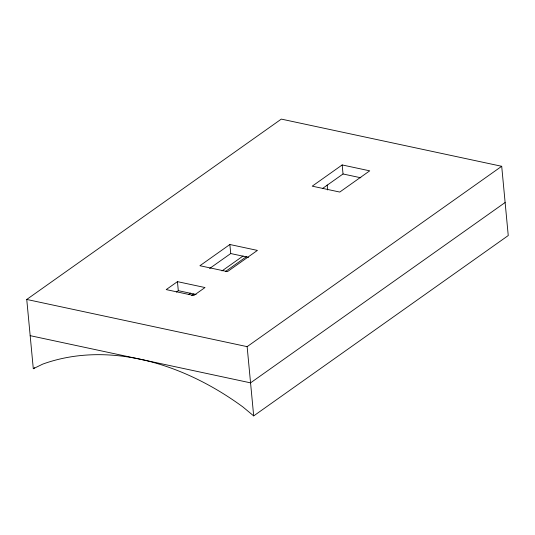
<?xml version="1.0" encoding="UTF-8"?>
<svg xmlns="http://www.w3.org/2000/svg" width="535" height="535" viewBox="0 0 535 535"><rect width="100%" height="100%" fill="white"/><g stroke="black" fill="none" stroke-linecap="round" stroke-linejoin="round"><path stroke-width="0.8" d="M26.75 299.453L281.316 119.098L501.703 166.291L508.25 235.547L253.684 415.902L242.897 406.941A267.42 194.506 54.7 0 0 42.793 364.088L33.297 368.709L26.75 299.453L247.137 346.647L501.703 166.291M33.297 368.709L34.661 367.746M177.453 281.644L166.218 289.596L193.77 295.501L204.999 287.542L177.453 281.644L178.302 290.672L176.323 292.077M229.863 244.508L199.916 265.728L227.462 271.626L257.409 250.407L229.863 244.508L230.719 253.543L209.613 268.49M342.173 164.94L312.226 186.16L339.772 192.058L369.718 170.839L342.173 164.94L343.029 173.975L322.605 188.44M188.648 294.551L190.687 293.106M221.998 270.924L243.097 255.971M191.637 295.467L193.683 294.023M225.67 271.352L246.775 256.405M505.127 202.504L250.561 382.859L30.174 335.659M343.029 173.975L360.851 177.794M230.719 253.543L248.541 257.362M178.302 290.672L196.131 294.491M327.173 184.99L327.641 189.932M247.137 346.647L253.684 415.902"/></g></svg>
